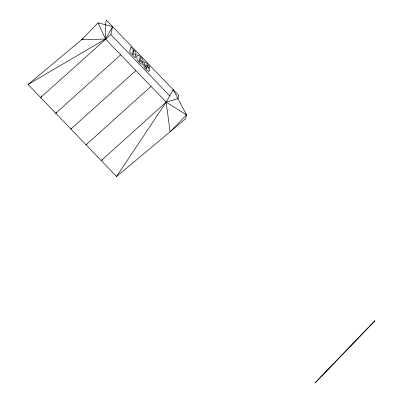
<?xml version="1.0" encoding="UTF-8"?>
<svg xmlns="http://www.w3.org/2000/svg" width="403" height="403" viewBox="0 0 403 403"><rect width="100%" height="100%" fill="white"/><g stroke="black" fill="none" stroke-linecap="round" stroke-linejoin="round"><path stroke-width="0.6" d="M41.554 96.71L40.592 97.511L110.85 34.598L112.603 26.633L106.327 20.15L105.319 24.739L105.531 39.041L166.167 102.115L186.524 114.895L185.672 118.759L116.548 176.519L28.064 84.474L83.018 38.552M172.968 90.932L173.24 89.708L186.524 114.895L170.086 131.786L166.167 102.115L173.24 89.708M98.035 22.85L105.531 39.041L81.602 39.741L98.035 22.85L112.603 26.633L105.531 39.041L28.064 84.474L29.167 83.889M112.603 26.633L178.695 95.385L177.97 98.68L166.167 102.115L116.548 176.519L117.626 174.983M374.755 320.738L315.116 382.85L374.936 320.924L374.735 320.728M120.693 54.808L55.75 113.278L56.712 112.477M135.851 70.58L70.913 129.046L71.87 128.245M151.009 86.348L86.071 144.818L87.028 144.012M166.167 102.115L101.229 160.585L102.191 159.784M110.85 34.598L169.744 95.859M185.712 113.963L186.524 114.895M135.987 56.072L135.7 57.488L135.116 57.543L129.64 52.128L130.794 46.879C132.249 49.332 136.824 51.317 136.078 54.692L134.693 53.906L135.987 56.072M139.297 60.46L139.272 61.049L139.871 61.78L140.385 60.717L142.939 63.377L142.425 64.515C139.05 63.08 135.247 58.944 137.443 55.025L137.645 54.899C140.375 56.123 143.8 59.206 143.13 62.52L140.571 59.861L140.798 58.364L140.032 57.594L139.297 60.46M149.352 70.167L148.888 71.522C146.516 70.072 143.272 67.523 143.675 64.415L146.047 66.888L145.926 68.006L146.788 68.717L146.752 67.709L144.088 63.231L144.037 62.334L144.516 61.75C146.763 63.14 149.82 65.498 149.614 68.409L147.241 65.941L147.312 65.11C144.652 63.009 149.362 69.094 149.352 70.167M133.474 53.478L133.247 54.491L132.391 53.891L132.718 52.42L133.474 53.478M133.151 50.435L132.894 51.604L133.65 52.264L133.872 51.372L133.151 50.435"/></g></svg>
